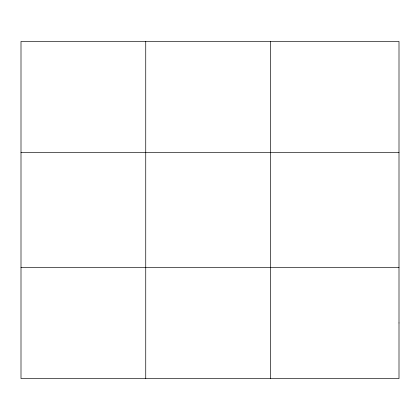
<?xml version="1.0" encoding="UTF-8"?>
<svg xmlns="http://www.w3.org/2000/svg" width="420" height="420" viewBox="0 0 420 420"><rect width="100%" height="100%" fill="white"/><g stroke="black" fill="none" stroke-linecap="round" stroke-linejoin="round"><path stroke-width="0.63" d="M145.74 41.428L145.74 378.572M270.48 41.428L270.48 378.572M21 152.686L399 152.686M21 267.314L399 267.314M399 322.943L399 378.572L21 378.572L21 41.428L399 41.428L399 322.943"/></g></svg>
